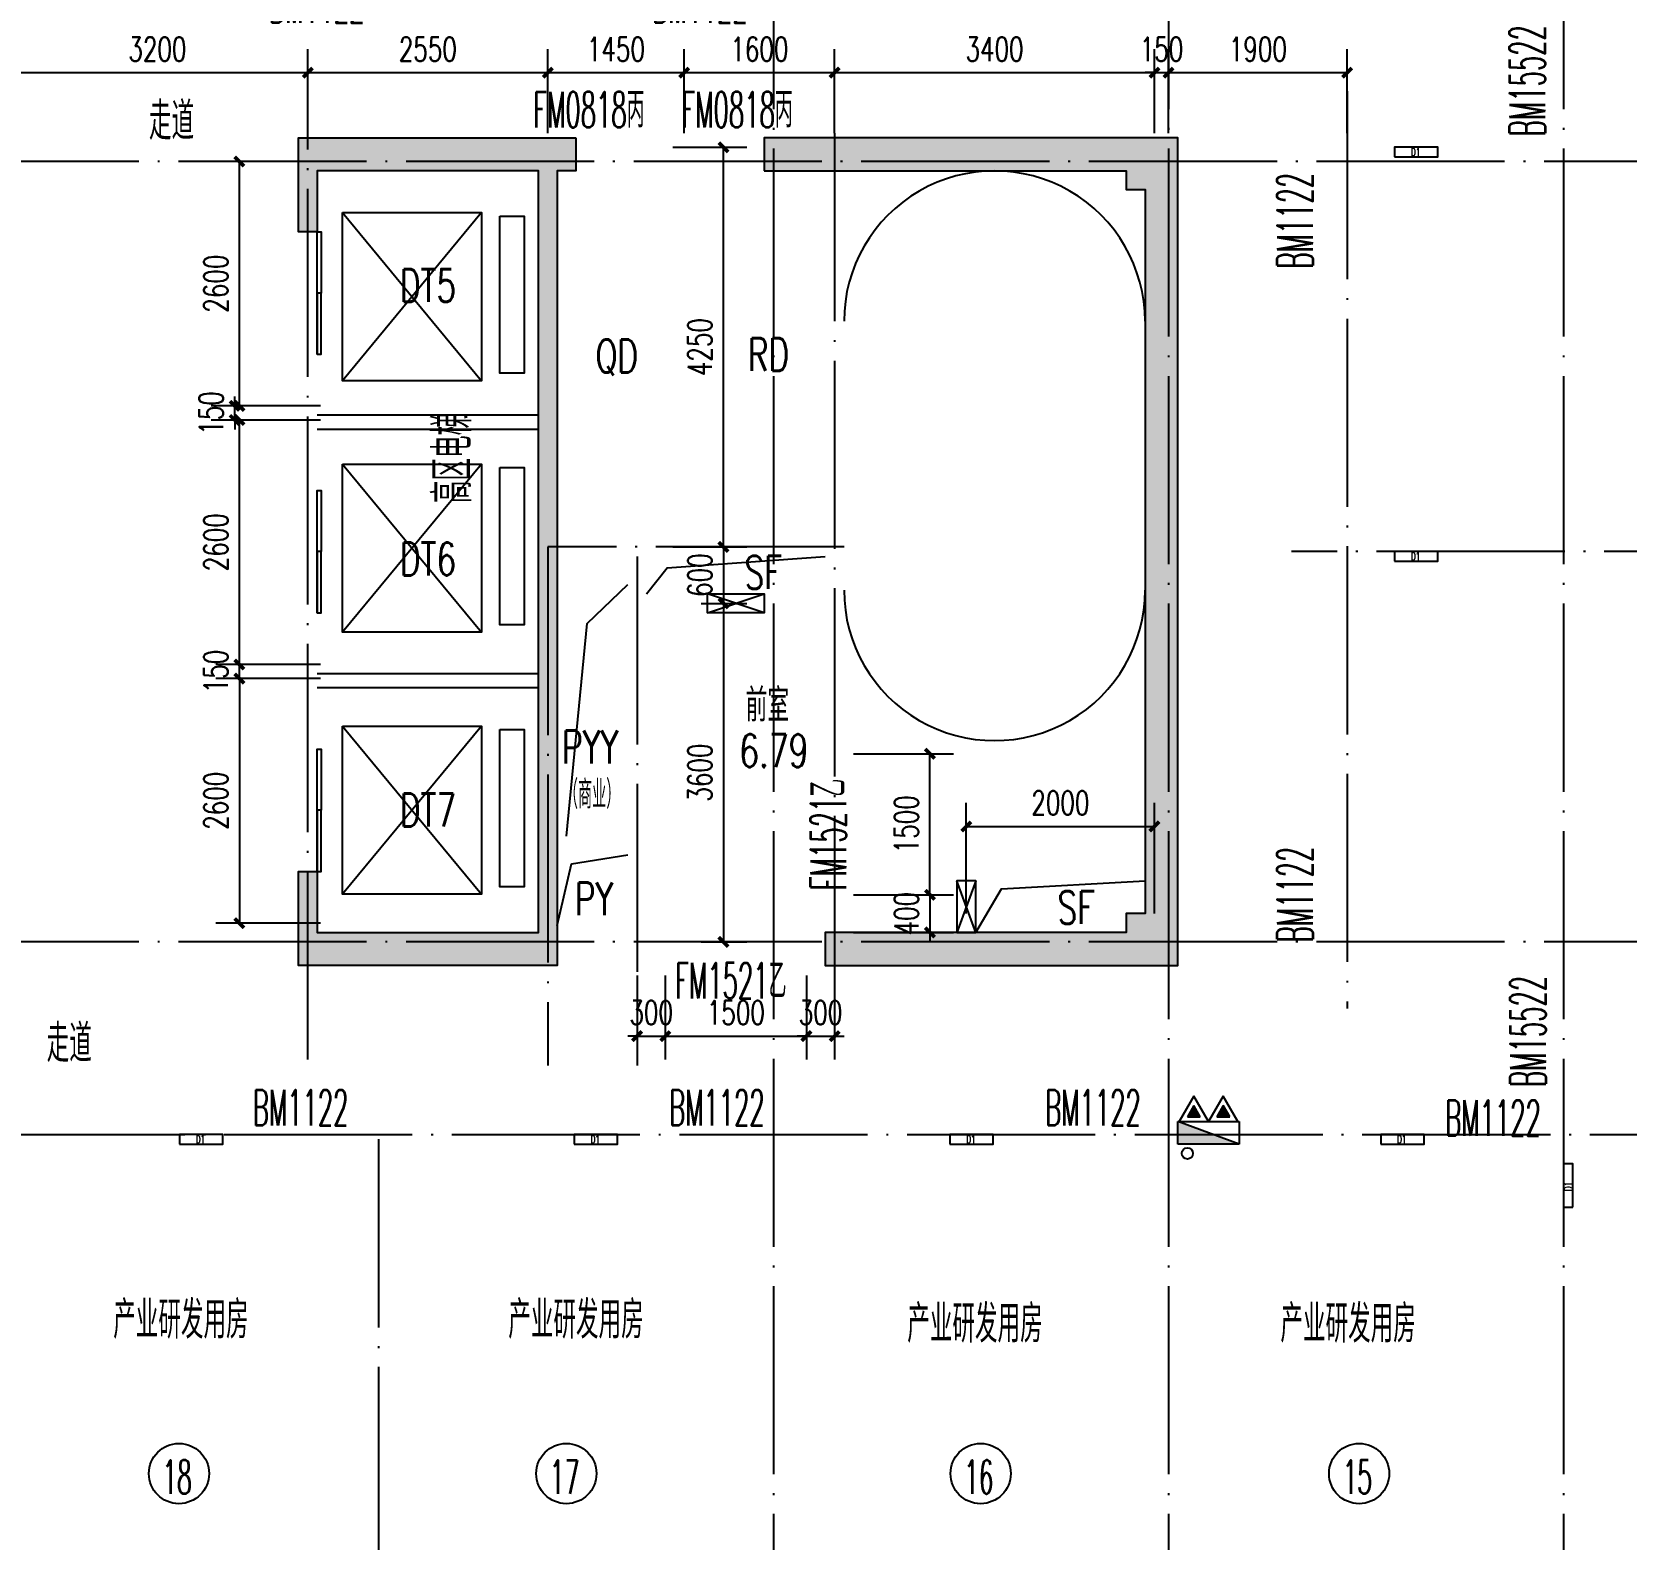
# Model space of a CAD drawing. Extents: x 1980812 to 2578970, y -669191 to 284498.
# Drawn here: x 2020482 to 2037431, y -110064 to -94034 of the extents above; entities that cross this region are included whole.
import ezdxf
from ezdxf.enums import TextEntityAlignment as Align

# ---------------------------------------------------------------- set-up
doc = ezdxf.new("R2010")
doc.units = 0
doc.header["$LTSCALE"] = 1000
doc.header["$MEASUREMENT"] = 0
doc.linetypes.add('DOTE', pattern=[2.42, 2, -0.2, 0.02, -0.2])
for name, color, linetype in [('0-文字（管井）', 53, 'Continuous'), ('0-文字（防火门)', 22, 'Continuous'), ('COLU', 6, 'Continuous'), ('COLU_HATCH', 251, 'Continuous'), ('DIM_SYMB', 3, 'Continuous'), ('dote', 1, 'DOTE'), ('DQ-L', 2, 'Continuous'), ('DQ2', 2, 'Continuous'), ('EQUIP_地漏', 255, 'Continuous'), ('EQUIP_消火栓', 255, 'Continuous'), ('STAIR', 2, 'Continuous'), ('VALVE_喷淋', 255, 'Continuous'), ('VPIPE-消防', 20, 'Continuous'), ('WALL', 4, 'Continuous'), ('WINDOW', 2, 'Continuous'), ('房号', 231, 'Continuous'), ('房间名称', 7, 'Continuous'), ('看线', 66, 'Continuous'), ('空线', 3, 'Continuous'), ('详细标注', 231, 'Continuous'), ('门窗编号', 56, 'Continuous'), ('门窗编号（回迁图纸）', 56, 'Continuous')]:
    doc.layers.add(name, color=color, linetype=linetype)
doc.styles.add('_TCH_DIM_T3', font='SIMPLEX', dxfattribs={"width": 0.705882, "bigfont": 'GBCBIG'})
doc.styles.add('D8', font='txtw.shx', dxfattribs={"width": 0.7, "bigfont": 'hztxtw.shx'})
doc.styles.add('HZF', font='ROMANS2', dxfattribs={"width": 0.7, "bigfont": 'HZDF2'})
doc.styles.add('HZTXTW', font='txtw.shx', dxfattribs={"width": 0.6, "bigfont": 'hztxtw.shx'})
doc.dimstyles.new('_TCH_ARCH&&100', dxfattribs={"dimtxt": 255, "dimasz": 100, "dimexe": 250, "dimexo": 300, "dimgap": 122.5, "dimtad": 1, "dimdec": 0, "dimzin": 0, "dimdsep": 46, "dimtxsty": '_TCH_DIM_T3', "dimblk": 'ARCHTICK', "dimcen": 0.09, "dimclrt": 7, "dimazin": 2, "dimtfac": 1, "dimtdec": 0, "dimtix": 1, "dimtmove": 2, "dimatfit": 3, "dimfxl": 1, "dimtolj": 1, "dimtzin": 0, "dimarcsym": 0})

# ---------------------------------------------------------------- blocks, each defined once
blk = doc.blocks.new('A$C63E13691')
at = {"layer": 'WINDOW'}
for p, q in [((0, -1950), (0, -650)), ((0, -4700), (0, -3400)), ((0, -7450), (0, -6150))]:
    blk.add_line(p, q, dxfattribs=at)
for points in [[(-41, -1300), (0, -1300), (0, -650), (-41, -650)], [(-41, -1300), (0, -1300), (0, -1950), (-41, -1950)], [(-41, -4050), (0, -4050), (0, -3400), (-41, -3400)], [(-41, -4050), (0, -4050), (0, -4700), (-41, -4700)], [(-41, -6800), (0, -6800), (0, -6150), (-41, -6150)], [(-41, -6800), (0, -6800), (0, -7450), (-41, -7450)]]:
    blk.add_lwpolyline(points, close=True, dxfattribs=at)
blk = doc.blocks.new('A$C4923384A')
at = {"layer": 'dote'}
for p, q in [((37799.5, -6953.2), (37799.5, -16710.1)), ((6500, -18050), (53154.2, -18050))]:
    blk.add_line(p, q, dxfattribs=at)
blk = doc.blocks.new('A$C18E54BEC')
at = {"layer": '房号'}
for centre in [(25379, -21655), (29498, -21655), (33902, -21655), (37926, -21655)]:
    blk.add_circle(centre, 320, dxfattribs=at)
at = {"layer": '房号', "style": 'HZTXTW', "width": 0.506757}
for s, p in [('18', (25204, -21869)), ('17', (29323, -21869)), ('16', (33727, -21869)), ('15', (37751, -21869))]:
    blk.add_text(s, height=358.4, dxfattribs=at).set_placement(p)
blk = doc.blocks.new('A$C312424F2')
at = {"layer": '房间名称', "style": 'HZTXTW', "width": 0.6}
for p in [(25400, -20019), (29600, -20019), (33842, -20061), (37809, -20061)]:
    blk.add_text('产业研发用房', height=400, rotation=0.0006, dxfattribs=at).set_placement(p, align=Align.MIDDLE_CENTER)
blk = doc.blocks.new('_ArchTick')
at = {"color": 0, "linetype": 'ByBlock', "const_width": 0.4}
blk.add_lwpolyline([(-0.5, -0.5), (0.5, 0.5)], dxfattribs=at)
blk = doc.blocks.new('*D55')
at = {"layer": 'Defpoints', "color": 0, "transparency": 16777216}
for p in [(2023850, -100912), (2022688, -103512), (2023850, -103512)]:
    blk.add_point(p, dxfattribs=at)
at = {"layer": '详细标注', "color": 0, "lineweight": -2, "transparency": 16777216}
for p, q in [((2023550, -100912), (2022438, -100912)), ((2022688, -100912), (2022688, -103512)), ((2023550, -103512), (2022438, -103512))]:
    blk.add_line(p, q, dxfattribs=at)
at = {"layer": '详细标注', "color": 0, "lineweight": -2, "transparency": 16777216, "xscale": 100, "yscale": 100, "zscale": 100}
for p, rotation in [((2022688, -100912), 90), ((2022688, -103512), 270)]:
    blk.add_blockref('_ArchTick', p, dxfattribs=dict(at, rotation=rotation))
at = {"layer": '详细标注', "color": 7, "transparency": 16777216, "insert": (2022438, -102212), "char_height": 255, "attachment_point": 5, "rotation": 90, "style": '_TCH_DIM_T3'}
blk.add_mtext('\\A1;2600', dxfattribs=at)
blk = doc.blocks.new('*D56')
at = {"layer": 'Defpoints', "color": 0, "transparency": 16777216}
for p in [(2022688, -100762), (2023850, -100762), (2023850, -100912)]:
    blk.add_point(p, dxfattribs=at)
at = {"layer": '详细标注', "color": 0, "lineweight": -2, "transparency": 16777216}
for p, q in [((2022688, -100762), (2022688, -100662)), ((2023550, -100762), (2022438, -100762)), ((2022688, -100912), (2022688, -100762)), ((2023550, -100912), (2022438, -100912)), ((2022688, -100912), (2022688, -101012))]:
    blk.add_line(p, q, dxfattribs=at)
at = {"layer": '详细标注', "color": 0, "lineweight": -2, "transparency": 16777216, "xscale": 100, "yscale": 100, "zscale": 100}
for p, rotation in [((2022688, -100762), 270), ((2022688, -100912), 90)]:
    blk.add_blockref('_ArchTick', p, dxfattribs=dict(at, rotation=rotation))
at = {"layer": '详细标注', "color": 7, "transparency": 16777216, "insert": (2022438, -100837), "char_height": 255, "attachment_point": 5, "rotation": 90, "style": '_TCH_DIM_T3'}
blk.add_mtext('\\A1;150', dxfattribs=at)
blk = doc.blocks.new('*D57')
at = {"layer": 'Defpoints', "color": 0, "transparency": 16777216}
for p in [(2022688, -98162), (2023850, -98162), (2023850, -100762)]:
    blk.add_point(p, dxfattribs=at)
at = {"layer": '详细标注', "color": 0, "lineweight": -2, "transparency": 16777216}
for p, q in [((2023550, -98162), (2022438, -98162)), ((2022688, -100762), (2022688, -98162)), ((2023550, -100762), (2022438, -100762))]:
    blk.add_line(p, q, dxfattribs=at)
at = {"layer": '详细标注', "color": 0, "lineweight": -2, "transparency": 16777216, "xscale": 100, "yscale": 100, "zscale": 100}
for p, rotation in [((2022688, -98162), 90), ((2022688, -100762), 270)]:
    blk.add_blockref('_ArchTick', p, dxfattribs=dict(at, rotation=rotation))
at = {"layer": '详细标注', "color": 7, "transparency": 16777216, "insert": (2022438, -99462), "char_height": 255, "attachment_point": 5, "rotation": 90, "style": '_TCH_DIM_T3'}
blk.add_mtext('\\A1;2600', dxfattribs=at)
blk = doc.blocks.new('*D58')
at = {"layer": 'Defpoints', "color": 0, "transparency": 16777216}
for p in [(2022638, -98012), (2023850, -98012), (2023850, -98162)]:
    blk.add_point(p, dxfattribs=at)
at = {"layer": '详细标注', "color": 0, "lineweight": -2, "transparency": 16777216}
for p, q in [((2022638, -98012), (2022638, -97912)), ((2023550, -98012), (2022388, -98012)), ((2022638, -98162), (2022638, -98012)), ((2023550, -98162), (2022388, -98162)), ((2022638, -98162), (2022638, -98262))]:
    blk.add_line(p, q, dxfattribs=at)
at = {"layer": '详细标注', "color": 0, "lineweight": -2, "transparency": 16777216, "xscale": 100, "yscale": 100, "zscale": 100}
for p, rotation in [((2022638, -98012), 270), ((2022638, -98162), 90)]:
    blk.add_blockref('_ArchTick', p, dxfattribs=dict(at, rotation=rotation))
at = {"layer": '详细标注', "color": 7, "transparency": 16777216, "insert": (2022388, -98087), "char_height": 255, "attachment_point": 5, "rotation": 90, "style": '_TCH_DIM_T3'}
blk.add_mtext('\\A1;150', dxfattribs=at)
blk = doc.blocks.new('*D59')
at = {"layer": 'Defpoints', "color": 0, "transparency": 16777216}
for p in [(2022688, -95412), (2023850, -95412), (2023850, -98012)]:
    blk.add_point(p, dxfattribs=at)
at = {"layer": '详细标注', "color": 0, "lineweight": -2, "transparency": 16777216}
for p, q in [((2023550, -95412), (2022438, -95412)), ((2022688, -98012), (2022688, -95412)), ((2023550, -98012), (2022438, -98012))]:
    blk.add_line(p, q, dxfattribs=at)
at = {"layer": '详细标注', "color": 0, "lineweight": -2, "transparency": 16777216, "xscale": 100, "yscale": 100, "zscale": 100}
for p, rotation in [((2022688, -95412), 90), ((2022688, -98012), 270)]:
    blk.add_blockref('_ArchTick', p, dxfattribs=dict(at, rotation=rotation))
at = {"layer": '详细标注', "color": 7, "transparency": 16777216, "insert": (2022438, -96712), "char_height": 255, "attachment_point": 5, "rotation": 90, "style": '_TCH_DIM_T3'}
blk.add_mtext('\\A1;2600', dxfattribs=at)
blk = doc.blocks.new('*D1451')
at = {"layer": 'Defpoints', "color": 0, "transparency": 16777216}
for p in [(5500, 1044), (2300, 100), (5500, 100)]:
    blk.add_point(p, dxfattribs=at)
at = {"layer": '详细标注', "color": 0, "lineweight": -2, "transparency": 16777216}
for p, q in [((2300, 400), (2300, 1294)), ((5500, 400), (5500, 1294)), ((2300, 1044), (5500, 1044))]:
    blk.add_line(p, q, dxfattribs=at)
at = {"layer": '详细标注', "color": 0, "lineweight": -2, "transparency": 16777216, "xscale": 100, "yscale": 100, "zscale": 100, "rotation": 180}
blk.add_blockref('_ArchTick', (2300, 1044), dxfattribs=at)
at = {"layer": '详细标注', "color": 0, "lineweight": -2, "transparency": 16777216, "xscale": 100, "yscale": 100, "zscale": 100}
blk.add_blockref('_ArchTick', (5500, 1044), dxfattribs=at)
at = {"layer": '详细标注', "color": 7, "transparency": 16777216, "insert": (3900, 1294), "char_height": 255, "attachment_point": 5, "style": '_TCH_DIM_T3'}
blk.add_mtext('\\A1;3200', dxfattribs=at)
blk = doc.blocks.new('*D1452')
at = {"layer": 'Defpoints', "color": 0, "transparency": 16777216}
for p in [(8050, 1044), (5500, 100), (8050, 100)]:
    blk.add_point(p, dxfattribs=at)
at = {"layer": '详细标注', "color": 0, "lineweight": -2, "transparency": 16777216}
for p, q in [((5500, 400), (5500, 1294)), ((8050, 400), (8050, 1294)), ((5500, 1044), (8050, 1044))]:
    blk.add_line(p, q, dxfattribs=at)
at = {"layer": '详细标注', "color": 0, "lineweight": -2, "transparency": 16777216, "xscale": 100, "yscale": 100, "zscale": 100, "rotation": 180}
blk.add_blockref('_ArchTick', (5500, 1044), dxfattribs=at)
at = {"layer": '详细标注', "color": 0, "lineweight": -2, "transparency": 16777216, "xscale": 100, "yscale": 100, "zscale": 100}
blk.add_blockref('_ArchTick', (8050, 1044), dxfattribs=at)
at = {"layer": '详细标注', "color": 7, "transparency": 16777216, "insert": (6775, 1294), "char_height": 255, "attachment_point": 5, "style": '_TCH_DIM_T3'}
blk.add_mtext('\\A1;2550', dxfattribs=at)
blk = doc.blocks.new('*D1453')
at = {"layer": 'Defpoints', "color": 0, "transparency": 16777216}
for p in [(9500, 1044), (8050, 100), (9500, 100)]:
    blk.add_point(p, dxfattribs=at)
at = {"layer": '详细标注', "color": 0, "lineweight": -2, "transparency": 16777216}
for p, q in [((8050, 400), (8050, 1294)), ((9500, 400), (9500, 1294)), ((8050, 1044), (9500, 1044))]:
    blk.add_line(p, q, dxfattribs=at)
at = {"layer": '详细标注', "color": 0, "lineweight": -2, "transparency": 16777216, "xscale": 100, "yscale": 100, "zscale": 100, "rotation": 180}
blk.add_blockref('_ArchTick', (8050, 1044), dxfattribs=at)
at = {"layer": '详细标注', "color": 0, "lineweight": -2, "transparency": 16777216, "xscale": 100, "yscale": 100, "zscale": 100}
blk.add_blockref('_ArchTick', (9500, 1044), dxfattribs=at)
at = {"layer": '详细标注', "color": 7, "transparency": 16777216, "insert": (8775, 1294), "char_height": 255, "attachment_point": 5, "style": '_TCH_DIM_T3'}
blk.add_mtext('\\A1;1450', dxfattribs=at)
blk = doc.blocks.new('*D1454')
at = {"layer": 'Defpoints', "color": 0, "transparency": 16777216}
for p in [(11100, 1044), (9500, 100), (11100, 100)]:
    blk.add_point(p, dxfattribs=at)
at = {"layer": '详细标注', "color": 0, "lineweight": -2, "transparency": 16777216}
for p, q in [((9500, 400), (9500, 1294)), ((11100, 400), (11100, 1294)), ((9500, 1044), (11100, 1044))]:
    blk.add_line(p, q, dxfattribs=at)
at = {"layer": '详细标注', "color": 0, "lineweight": -2, "transparency": 16777216, "xscale": 100, "yscale": 100, "zscale": 100, "rotation": 180}
blk.add_blockref('_ArchTick', (9500, 1044), dxfattribs=at)
at = {"layer": '详细标注', "color": 0, "lineweight": -2, "transparency": 16777216, "xscale": 100, "yscale": 100, "zscale": 100}
blk.add_blockref('_ArchTick', (11100, 1044), dxfattribs=at)
at = {"layer": '详细标注', "color": 7, "transparency": 16777216, "insert": (10300, 1294), "char_height": 255, "attachment_point": 5, "style": '_TCH_DIM_T3'}
blk.add_mtext('\\A1;1600', dxfattribs=at)
blk = doc.blocks.new('*D1455')
at = {"layer": 'Defpoints', "color": 0, "transparency": 16777216}
for p in [(14500, 1044), (11100, 100), (14500, 100)]:
    blk.add_point(p, dxfattribs=at)
at = {"layer": '详细标注', "color": 0, "lineweight": -2, "transparency": 16777216}
for p, q in [((11100, 400), (11100, 1294)), ((14500, 400), (14500, 1294)), ((11100, 1044), (14500, 1044))]:
    blk.add_line(p, q, dxfattribs=at)
at = {"layer": '详细标注', "color": 0, "lineweight": -2, "transparency": 16777216, "xscale": 100, "yscale": 100, "zscale": 100, "rotation": 180}
blk.add_blockref('_ArchTick', (11100, 1044), dxfattribs=at)
at = {"layer": '详细标注', "color": 0, "lineweight": -2, "transparency": 16777216, "xscale": 100, "yscale": 100, "zscale": 100}
blk.add_blockref('_ArchTick', (14500, 1044), dxfattribs=at)
at = {"layer": '详细标注', "color": 7, "transparency": 16777216, "insert": (12800, 1294), "char_height": 255, "attachment_point": 5, "style": '_TCH_DIM_T3'}
blk.add_mtext('\\A1;3400', dxfattribs=at)
blk = doc.blocks.new('*D1456')
at = {"layer": 'Defpoints', "color": 0, "transparency": 16777216}
for p in [(14650, 1044), (14500, 100), (14650, 100)]:
    blk.add_point(p, dxfattribs=at)
at = {"layer": '详细标注', "color": 0, "lineweight": -2, "transparency": 16777216}
for p, q in [((14500, 400), (14500, 1294)), ((14650, 400), (14650, 1294)), ((14500, 1044), (14400, 1044)), ((14500, 1044), (14650, 1044)), ((14650, 1044), (14750, 1044))]:
    blk.add_line(p, q, dxfattribs=at)
at = {"layer": '详细标注', "color": 0, "lineweight": -2, "transparency": 16777216, "xscale": 100, "yscale": 100, "zscale": 100}
blk.add_blockref('_ArchTick', (14500, 1044), dxfattribs=at)
at = {"layer": '详细标注', "color": 0, "lineweight": -2, "transparency": 16777216, "xscale": 100, "yscale": 100, "zscale": 100, "rotation": 180}
blk.add_blockref('_ArchTick', (14650, 1044), dxfattribs=at)
at = {"layer": '详细标注', "color": 7, "transparency": 16777216, "insert": (14575, 1294), "char_height": 255, "attachment_point": 5, "style": '_TCH_DIM_T3'}
blk.add_mtext('\\A1;150', dxfattribs=at)
blk = doc.blocks.new('*D1457')
at = {"layer": 'Defpoints', "color": 0, "transparency": 16777216}
for p in [(16550, 1044), (14650, 100), (16550, 100)]:
    blk.add_point(p, dxfattribs=at)
at = {"layer": '详细标注', "color": 0, "lineweight": -2, "transparency": 16777216}
for p, q in [((14650, 400), (14650, 1294)), ((16550, 400), (16550, 1294)), ((14650, 1044), (16550, 1044))]:
    blk.add_line(p, q, dxfattribs=at)
at = {"layer": '详细标注', "color": 0, "lineweight": -2, "transparency": 16777216, "xscale": 100, "yscale": 100, "zscale": 100, "rotation": 180}
blk.add_blockref('_ArchTick', (14650, 1044), dxfattribs=at)
at = {"layer": '详细标注', "color": 0, "lineweight": -2, "transparency": 16777216, "xscale": 100, "yscale": 100, "zscale": 100}
blk.add_blockref('_ArchTick', (16550, 1044), dxfattribs=at)
at = {"layer": '详细标注', "color": 7, "transparency": 16777216, "insert": (15600, 1294), "char_height": 255, "attachment_point": 5, "style": '_TCH_DIM_T3'}
blk.add_mtext('\\A1;1900', dxfattribs=at)
blk = doc.blocks.new('*D1466')
at = {"layer": 'Defpoints', "color": 0, "transparency": 16777216}
for p in [(9080, 250), (9918, 250), (9080, -4000)]:
    blk.add_point(p, dxfattribs=at)
at = {"layer": '详细标注', "color": 0, "lineweight": -2, "transparency": 16777216}
for p, q in [((9380, 250), (10168, 250)), ((9918, -4000), (9918, 250)), ((9380, -4000), (10168, -4000))]:
    blk.add_line(p, q, dxfattribs=at)
at = {"layer": '详细标注', "color": 0, "lineweight": -2, "transparency": 16777216, "xscale": 100, "yscale": 100, "zscale": 100}
for p, rotation in [((9918, 250), 90), ((9918, -4000), 270)]:
    blk.add_blockref('_ArchTick', p, dxfattribs=dict(at, rotation=rotation))
at = {"layer": '详细标注', "color": 7, "transparency": 16777216, "insert": (9668, -1875), "char_height": 255, "attachment_point": 5, "rotation": 90, "style": '_TCH_DIM_T3'}
blk.add_mtext('\\A1;4250', dxfattribs=at)
blk = doc.blocks.new('*D1467')
at = {"layer": 'Defpoints', "color": 0, "transparency": 16777216}
for p in [(9380, -4000), (9380, -4600), (9918, -4600)]:
    blk.add_point(p, dxfattribs=at)
at = {"layer": '详细标注', "color": 0, "lineweight": -2, "transparency": 16777216}
for p, q in [((9680, -4000), (10168, -4000)), ((9918, -4000), (9918, -3900)), ((9918, -4000), (9918, -4600)), ((9680, -4600), (10168, -4600)), ((9918, -4600), (9918, -4700))]:
    blk.add_line(p, q, dxfattribs=at)
at = {"layer": '详细标注', "color": 0, "lineweight": -2, "transparency": 16777216, "xscale": 100, "yscale": 100, "zscale": 100}
for p, rotation in [((9918, -4000), 270), ((9918, -4600), 90)]:
    blk.add_blockref('_ArchTick', p, dxfattribs=dict(at, rotation=rotation))
at = {"layer": '详细标注', "color": 7, "transparency": 16777216, "insert": (9668, -4300), "char_height": 255, "attachment_point": 5, "rotation": 90, "style": '_TCH_DIM_T3'}
blk.add_mtext('\\A1;600', dxfattribs=at)
blk = doc.blocks.new('*D1468')
at = {"layer": 'Defpoints', "color": 0, "transparency": 16777216}
for p in [(9380, -4600), (9380, -8200), (9918, -8200)]:
    blk.add_point(p, dxfattribs=at)
at = {"layer": '详细标注', "color": 0, "lineweight": -2, "transparency": 16777216}
for p, q in [((9680, -4600), (10168, -4600)), ((9918, -4600), (9918, -8200)), ((9680, -8200), (10168, -8200))]:
    blk.add_line(p, q, dxfattribs=at)
at = {"layer": '详细标注', "color": 0, "lineweight": -2, "transparency": 16777216, "xscale": 100, "yscale": 100, "zscale": 100}
for p, rotation in [((9918, -4600), 90), ((9918, -8200), 270)]:
    blk.add_blockref('_ArchTick', p, dxfattribs=dict(at, rotation=rotation))
at = {"layer": '详细标注', "color": 7, "transparency": 16777216, "insert": (9668, -6400), "char_height": 255, "attachment_point": 5, "rotation": 90, "style": '_TCH_DIM_T3'}
blk.add_mtext('\\A1;3600', dxfattribs=at)
blk = doc.blocks.new('*D1469')
at = {"layer": 'Defpoints', "color": 0, "transparency": 16777216}
for p in [(11000, -6200), (12113, -6200), (11000, -7700)]:
    blk.add_point(p, dxfattribs=at)
at = {"layer": '详细标注', "color": 0, "lineweight": -2, "transparency": 16777216}
for p, q in [((11300, -6200), (12363, -6200)), ((12113, -7700), (12113, -6200)), ((11300, -7700), (12363, -7700))]:
    blk.add_line(p, q, dxfattribs=at)
at = {"layer": '详细标注', "color": 0, "lineweight": -2, "transparency": 16777216, "xscale": 100, "yscale": 100, "zscale": 100}
for p, rotation in [((12113, -6200), 90), ((12113, -7700), 270)]:
    blk.add_blockref('_ArchTick', p, dxfattribs=dict(at, rotation=rotation))
at = {"layer": '详细标注', "color": 7, "transparency": 16777216, "insert": (11863, -6950), "char_height": 255, "attachment_point": 5, "rotation": 90, "style": '_TCH_DIM_T3'}
blk.add_mtext('\\A1;1500', dxfattribs=at)
blk = doc.blocks.new('*D1470')
at = {"layer": 'Defpoints', "color": 0, "transparency": 16777216}
for p in [(11000, -7700), (11000, -8100), (12113, -8100)]:
    blk.add_point(p, dxfattribs=at)
at = {"layer": '详细标注', "color": 0, "lineweight": -2, "transparency": 16777216}
for p, q in [((12113, -7700), (12113, -7600)), ((11300, -7700), (12363, -7700)), ((12113, -7700), (12113, -8100)), ((11300, -8100), (12363, -8100)), ((12113, -8100), (12113, -8200))]:
    blk.add_line(p, q, dxfattribs=at)
at = {"layer": '详细标注', "color": 0, "lineweight": -2, "transparency": 16777216, "xscale": 100, "yscale": 100, "zscale": 100}
for p, rotation in [((12113, -7700), 270), ((12113, -8100), 90)]:
    blk.add_blockref('_ArchTick', p, dxfattribs=dict(at, rotation=rotation))
at = {"layer": '详细标注', "color": 7, "transparency": 16777216, "insert": (11863, -7900), "char_height": 255, "attachment_point": 5, "rotation": 90, "style": '_TCH_DIM_T3'}
blk.add_mtext('\\A1;400', dxfattribs=at)
blk = doc.blocks.new('*D1471')
at = {"layer": 'Defpoints', "color": 0, "transparency": 16777216}
for p in [(9000, -8257), (9300, -8257), (9300, -9202)]:
    blk.add_point(p, dxfattribs=at)
at = {"layer": '详细标注', "color": 0, "lineweight": -2, "transparency": 16777216}
for p, q in [((9000, -8557), (9000, -9452)), ((9300, -8557), (9300, -9452)), ((9000, -9202), (8900, -9202)), ((9000, -9202), (9300, -9202)), ((9300, -9202), (9400, -9202))]:
    blk.add_line(p, q, dxfattribs=at)
at = {"layer": '详细标注', "color": 0, "lineweight": -2, "transparency": 16777216, "xscale": 100, "yscale": 100, "zscale": 100}
blk.add_blockref('_ArchTick', (9000, -9202), dxfattribs=at)
at = {"layer": '详细标注', "color": 0, "lineweight": -2, "transparency": 16777216, "xscale": 100, "yscale": 100, "zscale": 100, "rotation": 180}
blk.add_blockref('_ArchTick', (9300, -9202), dxfattribs=at)
at = {"layer": '详细标注', "color": 7, "transparency": 16777216, "insert": (9150, -8952), "char_height": 255, "attachment_point": 5, "style": '_TCH_DIM_T3'}
blk.add_mtext('\\A1;300', dxfattribs=at)
blk = doc.blocks.new('*D1472')
at = {"layer": 'Defpoints', "color": 0, "transparency": 16777216}
for p in [(9300, -8257), (10800, -8257), (10800, -9202)]:
    blk.add_point(p, dxfattribs=at)
at = {"layer": '详细标注', "color": 0, "lineweight": -2, "transparency": 16777216}
for p, q in [((9300, -8557), (9300, -9452)), ((10800, -8557), (10800, -9452)), ((9300, -9202), (10800, -9202))]:
    blk.add_line(p, q, dxfattribs=at)
at = {"layer": '详细标注', "color": 0, "lineweight": -2, "transparency": 16777216, "xscale": 100, "yscale": 100, "zscale": 100, "rotation": 180}
blk.add_blockref('_ArchTick', (9300, -9202), dxfattribs=at)
at = {"layer": '详细标注', "color": 0, "lineweight": -2, "transparency": 16777216, "xscale": 100, "yscale": 100, "zscale": 100}
blk.add_blockref('_ArchTick', (10800, -9202), dxfattribs=at)
at = {"layer": '详细标注', "color": 7, "transparency": 16777216, "insert": (10050, -8952), "char_height": 255, "attachment_point": 5, "style": '_TCH_DIM_T3'}
blk.add_mtext('\\A1;1500', dxfattribs=at)
blk = doc.blocks.new('*D1473')
at = {"layer": 'Defpoints', "color": 0, "transparency": 16777216}
for p in [(10800, -8257), (11100, -8257), (11100, -9202)]:
    blk.add_point(p, dxfattribs=at)
at = {"layer": '详细标注', "color": 0, "lineweight": -2, "transparency": 16777216}
for p, q in [((10800, -8557), (10800, -9452)), ((11100, -8557), (11100, -9452)), ((10800, -9202), (10700, -9202)), ((10800, -9202), (11100, -9202)), ((11100, -9202), (11200, -9202))]:
    blk.add_line(p, q, dxfattribs=at)
at = {"layer": '详细标注', "color": 0, "lineweight": -2, "transparency": 16777216, "xscale": 100, "yscale": 100, "zscale": 100}
blk.add_blockref('_ArchTick', (10800, -9202), dxfattribs=at)
at = {"layer": '详细标注', "color": 0, "lineweight": -2, "transparency": 16777216, "xscale": 100, "yscale": 100, "zscale": 100, "rotation": 180}
blk.add_blockref('_ArchTick', (11100, -9202), dxfattribs=at)
at = {"layer": '详细标注', "color": 7, "transparency": 16777216, "insert": (10950, -8952), "char_height": 255, "attachment_point": 5, "style": '_TCH_DIM_T3'}
blk.add_mtext('\\A1;300', dxfattribs=at)
blk = doc.blocks.new('*D1474')
at = {"layer": 'Defpoints', "color": 0, "transparency": 16777216}
for p in [(14500, -6972), (12500, -8200), (14500, -8200)]:
    blk.add_point(p, dxfattribs=at)
at = {"layer": '详细标注', "color": 0, "lineweight": -2, "transparency": 16777216}
for p, q in [((12500, -7900), (12500, -6722)), ((14500, -7900), (14500, -6722)), ((12500, -6972), (14500, -6972))]:
    blk.add_line(p, q, dxfattribs=at)
at = {"layer": '详细标注', "color": 0, "lineweight": -2, "transparency": 16777216, "xscale": 100, "yscale": 100, "zscale": 100, "rotation": 180}
blk.add_blockref('_ArchTick', (12500, -6972), dxfattribs=at)
at = {"layer": '详细标注', "color": 0, "lineweight": -2, "transparency": 16777216, "xscale": 100, "yscale": 100, "zscale": 100}
blk.add_blockref('_ArchTick', (14500, -6972), dxfattribs=at)
at = {"layer": '详细标注', "color": 7, "transparency": 16777216, "insert": (13500, -6722), "char_height": 255, "attachment_point": 5, "style": '_TCH_DIM_T3'}
blk.add_mtext('\\A1;2000', dxfattribs=at)
blk = doc.blocks.new('11~17层墙柱')
at = {"layer": 'COLU_HATCH'}
h = blk.add_hatch(color=256, dxfattribs=at)
h.dxf.hatch_style = 1
h.paths.add_polyline_path([(26650, 15850), (26650, 14850), (26850, 14850), (26850, 15500), (29600, 15500), (29600, 15850)])
h = blk.add_hatch(color=256, dxfattribs=at)
h.dxf.hatch_style = 1
h.paths.add_polyline_path([(31600, 15500), (35450, 15500), (35450, 15300), (35650, 15300), (35650, 7600), (35450, 7600), (35450, 7400), (32250, 7400), (32250, 7050), (36000, 7050), (36000, 15850), (31600, 15850)])
h = blk.add_hatch(color=256, dxfattribs=at)
h.dxf.hatch_style = 1
h.paths.add_polyline_path([(29400, 15500), (29400, 7400), (29200, 7400), (29200, 15500)])
h = blk.add_hatch(color=256, dxfattribs=at)
h.dxf.hatch_style = 1
h.paths.add_polyline_path([(26650, 8050), (26850, 8050), (26850, 7400), (29400, 7400), (29400, 7050), (26650, 7050)])
at = {"layer": 'COLU'}
blk.add_line((35450, 15500), (35450, 15300), dxfattribs=at)
for points in [[(29600, 15850), (29600, 15500), (29400, 15500), (29400, 7400), (29400, 7400), (29400, 7050), (26650, 7050), (26650, 8050), (26850, 8050), (26850, 7400), (29200, 7400), (29200, 15500), (26850, 15500), (26850, 14850), (26650, 14850), (26650, 15850)], [(31600, 15500), (35450, 15500), (35450, 15300), (35650, 15300), (35650, 7600), (35450, 7600), (35450, 7400), (32250, 7400), (32250, 7050), (36000, 7050), (36000, 15850), (31600, 15850)]]:
    blk.add_lwpolyline(points, close=True, dxfattribs=at)
blk = doc.blocks.new('灭火器')
at = {"layer": 'VALVE_喷淋'}
for points in [[(-87, 50), (-156, 170), (-225, 50)], [(225, 50), (156, 170), (87, 50)]]:
    blk.add_hatch(color=8, dxfattribs=at).paths.add_polyline_path(points)
at = {"layer": 'EQUIP_消火栓'}
for p, q in [((-156, 270), (-312, 0)), ((-156, 170), (-225, 50)), ((0, 0), (-156, 270)), ((-87, 50), (-156, 170)), ((156, 270), (0, 0)), ((156, 170), (87, 50)), ((312, 0), (156, 270)), ((225, 50), (156, 170)), ((-225, 50), (-87, 50)), ((0, 0), (312, 0)), ((87, 50), (225, 50)), ((-312, 0), (0, 0))]:
    blk.add_line(p, q, dxfattribs=at)
blk = doc.blocks.new('$TwtSys$00000434')
for p, q in [((-0.5, 0.5), (-0.5, -0.5)), ((-0.5, -0.5), (0.5, 0.5)), ((0.5, 0.5), (-0.5, 0.5)), ((0.5, -0.5), (0.5, 0.5)), ((-0.5, -0.5), (0.5, -0.5))]:
    blk.add_line(p, q)
blk.add_solid([(0.5, -0.5), (0.5, 0.5), (-0.5, -0.5)])
blk = doc.blocks.new('A$C3AF16991')
at = {"layer": 'VPIPE-消防', "linetype": 'Continuous'}
blk.add_circle((36100, -18250), 60, dxfattribs=at)
at = {"layer": 'EQUIP_消火栓'}
blk.add_blockref('灭火器', (36325, -17910), dxfattribs=at)
at = {"layer": 'EQUIP_消火栓', "xscale": -650.0000000000002, "yscale": 240, "zscale": 650.0000000000002, "rotation": 1.571400130018219e-06}
blk.add_blockref('$TwtSys$00000434', (36325, -18030), dxfattribs=at)
blk = doc.blocks.new('DQ-EL-D1')
at = {"layer": 'DQ2'}
blk.add_lwpolyline([(-230, -50), (230, -50), (230, 50), (-230, 50)], close=True, dxfattribs=at)
at = {"layer": 'DQ2', "style": 'D8', "width": 0.7}
blk.add_text('D1', height=80, dxfattribs=at).set_placement((-8, 0), align=Align.MIDDLE)
blk = doc.blocks.new('A$C6CE3023D')
at = {"layer": 'DQ-L', "rotation": 90}
for p in [(6450, -4887), (40150, -4856), (6450, -18621), (10650, -18605), (40150, -18592)]:
    blk.add_blockref('DQ-EL-D1', p, dxfattribs=at)
at = {"layer": 'DQ-L'}
for p in [(8795, -5600), (13127, -5600), (17168, -5600), (21554, -5600), (25764, -5600), (32640, -5600), (38409, -5600), (8052, -7600), (38534, -7600), (38534, -11900), (7840, -16100), (17247, -18100), (21580, -18100), (25615, -18100), (29812, -18100), (33806, -18100), (38387, -18100)]:
    blk.add_blockref('DQ-EL-D1', p, dxfattribs=at)
blk = doc.blocks.new('sthnsth')
at = {"layer": '门窗编号（回迁图纸）', "style": 'HZTXTW', "width": 0.5}
blk.add_text('BM1122', height=380, dxfattribs=at).set_placement((2008429, 252506))
blk = doc.blocks.new('sshsgrs')
at = {"layer": '门窗编号（回迁图纸）', "style": 'HZTXTW', "width": 0.5}
blk.add_text('BM15522', height=380, dxfattribs=at).set_placement((2000831, 252506))
blk = doc.blocks.new('ehahst')
at = {"layer": '门窗编号'}
for p in [(-2320, -346443), (1915, -346443), (6043, -346443), (10134, -346443), (14573, -346443), (18647, -346443), (27098, -346385), (-2387, -358171), (6105, -358171), (10193, -358171), (14400, -358171), (18826, -358171), (22824, -358171), (27078, -358281)]:
    blk.add_blockref('sthnsth', p, dxfattribs=at)
at = {"layer": '门窗编号', "rotation": 90}
for name, p in [('sshsgrs', (2256328, -2095935)), ('sshsgrs', (2289078, -2095974)), ('sthnsth', (2258460, -2104979)), ('sthnsth', (2286607, -2104979)), ('sthnsth', (2258460, -2112146)), ('sthnsth', (2286607, -2112146)), ('sshsgrs', (2256267, -2106163)), ('sshsgrs', (2289084, -2106085))]:
    blk.add_blockref(name, p, dxfattribs=at)
blk = doc.blocks.new('A$C1E3758D0')
at = {"layer": 'DIM_SYMB'}
for p, q in [((12600, -8100), (12400, -7550)), ((12600, -7550), (12400, -8100))]:
    blk.add_line(p, q, dxfattribs=at)
blk.add_lwpolyline([(12600, -8100), (12600, -7550), (12400, -7550), (12400, -8100)], close=True, dxfattribs=at)
at = {"layer": 'dote'}
for p, q in [((5500, -9451.6), (5500, 715.4)), ((11100, 400), (11100, -8785.7)), ((8050, -4000), (8050, -9515.1)), ((11200, -4000), (8050, -4000)), ((9000, -4100), (9000, -9515.1))]:
    blk.add_line(p, q, dxfattribs=at)
at = {"layer": 'STAIR'}
for centre, start, end in [((12800, -1600.3), 359.99994, 180), ((12800, -4460), 180, 0.00006)]:
    blk.add_arc(centre, 1600, start, end, dxfattribs=at)
at = {"layer": 'WINDOW', "color": 1}
for p, q in [((7343.9, -444.3), (5868.6, -2232.7)), ((5868.6, -444.3), (7343.9, -2232.7)), ((7343.9, -3119), (5868.6, -4907.4)), ((5868.6, -3119), (7343.9, -4907.4)), ((7343.9, -5905.1), (5868.6, -7693.4)), ((5868.6, -5905.1), (7343.9, -7693.4))]:
    blk.add_line(p, q, dxfattribs=at)
for points in [[(5868.6, -444.3), (7343.9, -444.3), (7343.9, -2232.7), (5868.6, -2232.7)], [(7539.9, -481), (7797.6, -481), (7797.6, -2153.1), (7539.9, -2153.1)], [(5868.6, -3119), (7343.9, -3119), (7343.9, -4907.4), (5868.6, -4907.4)], [(7539.9, -3155.8), (7797.6, -3155.8), (7797.6, -4827.8), (7539.9, -4827.8)], [(5868.6, -5905.1), (7343.9, -5905.1), (7343.9, -7693.4), (5868.6, -7693.4)], [(7539.9, -5941.8), (7797.6, -5941.8), (7797.6, -7613.8), (7539.9, -7613.8)]]:
    blk.add_lwpolyline(points, close=True, dxfattribs=at)
at = {"layer": '看线'}
for p, q in [((7950, -2600), (5600, -2600)), ((7950, -2750), (5600, -2750)), ((7950, -5350), (5600, -5350)), ((7950, -5500), (5600, -5500))]:
    blk.add_line(p, q, dxfattribs=at)
at = {"layer": '空线'}
for p, q in [((9750, -4700), (10350, -4500)), ((10350, -4700), (9750, -4500))]:
    blk.add_line(p, q, dxfattribs=at)
for points in [[(9100, -4500), (9320.9, -4223.1), (11000, -4100)], [(8250, -7075), (8469.6, -4813.8), (8900, -4400)], [(8150, -8025), (8301.4, -7371.4), (8900, -7275)], [(12600, -8100), (12874, -7634.4), (14400, -7550)]]:
    blk.add_lwpolyline(points, dxfattribs=at)
blk.add_lwpolyline([(9750, -4500), (10350, -4500), (10350, -4700), (9750, -4700)], close=True, dxfattribs=at)
at = {"layer": '0-文字（管井）', "style": 'HZF', "width": 0.7}
for s, p in [('PYY', (8501, -6126.7)), ('PY', (8542.3, -7742.3)), ('SF', (13668.8, -7835))]:
    blk.add_text(s, height=350, dxfattribs=at).set_placement(p, align=Align.MIDDLE_CENTER)
at = {"layer": '0-文字（防火门)', "style": 'HZTXTW', "width": 0.5}
for p in [(7895.7, 460.2, 200), (9471.2, 460.2, 200)]:
    blk.add_text('FM0818丙', height=380, dxfattribs=at).set_placement(p)
blk.add_text('FM1521乙', height=380, rotation=90, dxfattribs=at).set_placement((11222.4, -7649.5))
at = {"layer": '房间名称'}
for s, height, style, width, p in [('DT5', 350, 'HZF', 0.7, (6777.1, -1219.9)), ('QD', 350, 'HZF', 0.7, (8784.8, -1968.3)), ('RD', 350, 'HZF', 0.7, (10397.3, -1953.8)), ('DT6', 350, 'HZF', 0.7, (6777.1, -4128.5)), ('SF', 350, 'HZF', 0.7, (10341.1, -4271.2)), ('前室', 350, 'HZF', 0.7, (10385.2, -5682.7)), ('6.79', 350, 'HZF', 0.7, (10453.8, -6167.5)), ('（商业）', 300, 'HZTXTW', 0.5, (8521.7, -6632.3)), ('DT7', 350, 'HZF', 0.7, (6777.1, -6798.5))]:
    blk.add_text(s, height=height, dxfattribs=dict(at, style=style, width=width)).set_placement(p, align=Align.MIDDLE_CENTER)
at = {"layer": '房间名称', "style": 'HZTXTW', "width": 0.6}
blk.add_text('高区电梯', height=400, rotation=90.00057, dxfattribs=at).set_placement((7037, -3053.6), align=Align.MIDDLE_CENTER)
at = {"layer": '详细标注'}
for p1, p2, distance, picture, middle in [((2300, 100), (5500, 100), 943.6, '*D1451', (3900, 1293.6)), ((5500, 100), (8050, 100), 943.6, '*D1452', (6775, 1293.6)), ((8050, 100), (9500, 100), 943.6, '*D1453', (8775, 1293.6)), ((9500, 100), (11100, 100), 943.6, '*D1454', (10300, 1293.6)), ((11100, 100), (14500, 100), 943.6, '*D1455', (12800, 1293.6)), ((14500, 100), (14650, 100), 943.6, '*D1456', (14575, 1293.6)), ((14650, 100), (16549.5256, 100), 943.6475, '*D1457', (15599.7628, 1293.6475)), ((9079.5, -4000), (9079.5, 250), -838.7, '*D1466', (9668.2, -1875)), ((9379.5, -4000), (9379.5, -4600), 538.7, '*D1467', (9668.2, -4300)), ((9379.5, -4600), (9379.5, -8200), 538.7, '*D1468', (9668.2, -6400)), ((11000, -7700), (11000, -6200), -1112.7, '*D1469', (11862.7, -6950)), ((12500, -8200), (14500, -8200), 1227.9, '*D1474', (13500, -6722.1)), ((11000, -7700), (11000, -8100), 1112.7, '*D1470', (11862.7, -7900)), ((9000, -8256.5), (9300, -8256.5), -945.1, '*D1471', (9150, -8951.6)), ((9300, -8256.5), (10800, -8256.5), -945.1, '*D1472', (10050, -8951.6)), ((10800, -8256.5), (11100, -8256.5), -945.1, '*D1473', (10950, -8951.6))]:
    dim = blk.add_aligned_dim(p1=p1, p2=p2, distance=distance, dimstyle='_TCH_ARCH&&100', dxfattribs=at)
    dim.commit()
    dim.dimension.update_dxf_attribs({"geometry": picture, "text_midpoint": middle})

msp = doc.modelspace()

# ---------------------------------------------------------------- linework, layer by layer
at = {"layer": 'dote'}
for p, q in [((2028366.5, -78334.8), (2028366.5, -120435.7)), ((2032566.5, -78334.8), (2032566.5, -119437)), ((2036766.5, -78334.8), (2036766.5, -120435.7)), ((2053079.9, -95412), (1988213, -95412)), ((2051298, -99562), (2033875.2, -99562)), ((2053079.9, -103712), (1988213, -103712)), ((2024166.5, -105812), (2024166.5, -119037.5))]:
    msp.add_line(p, q, dxfattribs=at)
at = {"layer": '看线'}
for p, q in [((2025866.5, -98112), (2023666.5, -98112)), ((2025866.5, -98262), (2023666.5, -98262)), ((2025866.5, -100862), (2023666.5, -100862)), ((2025866.5, -101012), (2023666.5, -101012))]:
    msp.add_line(p, q, dxfattribs=at)

# ---------------------------------------------------------------- block references
at = {"layer": 'COLU'}
msp.add_blockref('11~17层墙柱', (1996666.5, -111012), dxfattribs=at)
at = {"layer": 'COLU', "xscale": -1}
msp.add_blockref('A$C63E13691', (2023516.5, -95512), dxfattribs=at)
at = {"layer": 'DQ-L'}
msp.add_blockref('A$C6CE3023D', (1996666.5, -87712), dxfattribs=at)
at = {"layer": 'EQUIP_地漏'}
msp.add_blockref('A$C3AF16991', (1996666.5, -87712), dxfattribs=at)
at = {"layer": 'WALL'}
msp.add_blockref('A$C1E3758D0', (2017916.5, -95512), dxfattribs=at)
at = {"layer": '房号'}
msp.add_blockref('A$C18E54BEC', (1996666.5, -87712), dxfattribs=at)
at = {"layer": '房间名称'}
msp.add_blockref('A$C312424F2', (1996666.5, -87712), dxfattribs=at)
at = {"layer": '空线'}
msp.add_blockref('A$C4923384A', (1996666.5, -87712), dxfattribs=at)
at = {"layer": '门窗编号（回迁图纸）'}
msp.add_blockref('ehahst', (0, 0), dxfattribs=at)

# ---------------------------------------------------------------- texts
at = {"layer": '0-文字（防火门)', "style": 'HZTXTW', "width": 0.5}
msp.add_text('FM1521乙', height=380, dxfattribs=at).set_placement((2027320.6, -104315.2))
at = {"layer": '房间名称', "style": 'HZTXTW', "width": 0.6}
for p in [(2021966.7, -94981.6), (2020879.2, -104790.6)]:
    msp.add_text('走道', height=400, rotation=0.00057, dxfattribs=at).set_placement(p, align=Align.MIDDLE_CENTER)

# ---------------------------------------------------------------- dimensions: what is measured, and where the dimension line sits
at = {"layer": '详细标注'}
for p1, p2, distance, picture, middle in [((2023850.3, -98012), (2023850.3, -95412), 1162.5, '*D59', (2022437.8, -96712)), ((2023850.3, -98162), (2023850.3, -98012), 1212.5, '*D58', (2022387.8, -98087)), ((2023850.3, -100762), (2023850.3, -98162), 1162.5, '*D57', (2022437.8, -99462)), ((2023850.3, -100912), (2023850.3, -100762), 1162.5, '*D56', (2022437.8, -100837)), ((2023850.3, -100912), (2023850.3, -103512), -1162.5, '*D55', (2022437.8, -102212))]:
    dim = msp.add_aligned_dim(p1=p1, p2=p2, distance=distance, dimstyle='_TCH_ARCH&&100', dxfattribs=at)
    dim.commit()
    dim.dimension.update_dxf_attribs({"geometry": picture, "text_midpoint": middle})

doc.saveas('drawing.dxf')
